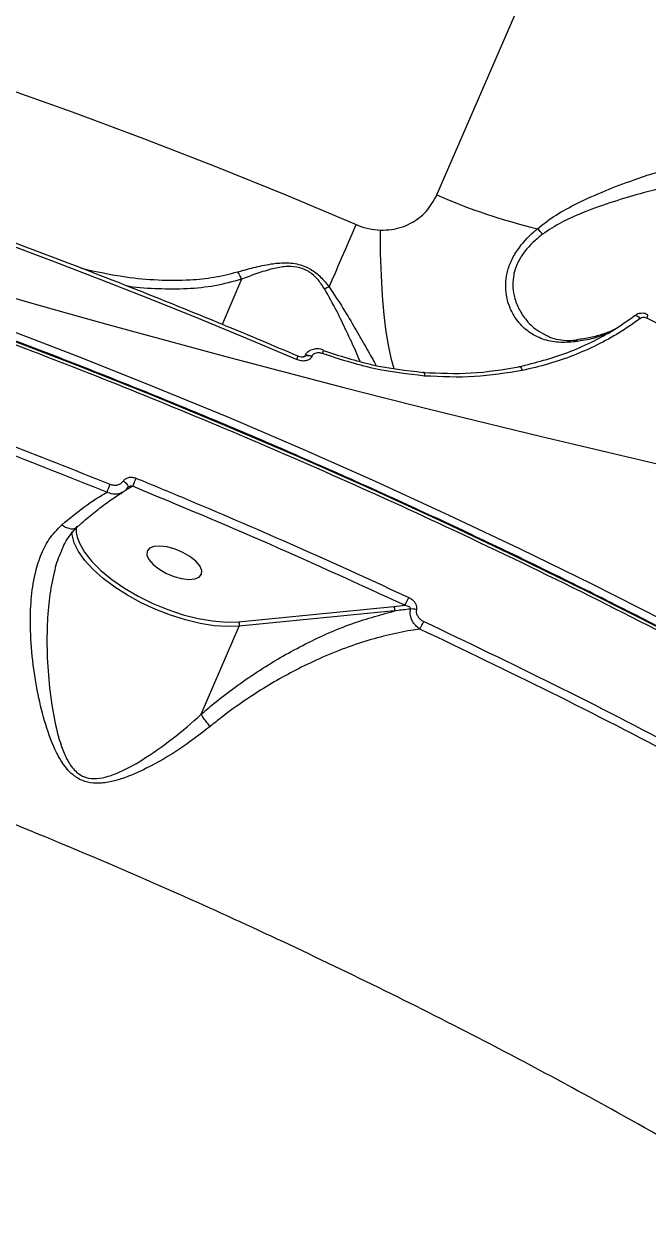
# Model space of a CAD drawing. Header units: millimetres. Extents: x -4688 to 6829, y -6350 to 4771.
# Drawn here: x 2417.5 to 2512.4, y 740.1 to 924 of the extents above; entities that cross this region are included whole.
import ezdxf

# ---------------------------------------------------------------- set-up
doc = ezdxf.new("R2010")
doc.units = ezdxf.units.MM
for name, color, linetype in [('DIKOM_ОБЪЕКТ', 7, 'Continuous'), ('DIKOM_РАЗМЕР_ЗОНА', 7, 'Continuous'), ('DIKOM_РАЗМЕР_ОБЪЕКТА', 7, 'Continuous')]:
    doc.layers.add(name, color=color, linetype=linetype)
doc.styles.add('style1', font='arial.ttf', dxfattribs={"width": 0.8})
doc.dimstyles.new('1-50', dxfattribs={"dimtxt": 300, "dimasz": 200, "dimexe": 100, "dimexo": 0, "dimgap": 100, "dimtad": 1, "dimtxsty": 'style1', "dimcen": 200, "dimclrd": 7, "dimclre": 7, "dimclrt": 7, "dimadec": 1, "dimazin": 2, "dimtfac": 1, "dimtmove": 0, "dimatfit": 2, "dimfxl": 0, "dimlwd": 25, "dimlwe": 18, "dimarcsym": 0})

# ---------------------------------------------------------------- blocks, each defined once
blk = doc.blocks.new('*D9')
at = {"layer": 'Defpoints', "color": 0, "transparency": 16777216}
for p in [(2285.35, 2926.08), (233.68, -3329.73), (5655.58, -3329.73)]:
    blk.add_point(p, dxfattribs=at)
at = {"layer": 'DIKOM_РАЗМЕР_ОБЪЕКТА', "color": 7, "lineweight": 18, "transparency": 16777216}
for p, q in [((2285.35, 2926.08), (5755.58, 2926.08)), ((233.68, -3329.73), (5755.58, -3329.73))]:
    blk.add_line(p, q, dxfattribs=at)
at = {"layer": 'DIKOM_РАЗМЕР_ОБЪЕКТА', "color": 7, "lineweight": 25, "transparency": 16777216}
blk.add_line((5655.58, 2726.08), (5655.58, -3129.73), dxfattribs=at)
at = {"layer": 'DIKOM_РАЗМЕР_ОБЪЕКТА', "color": 7, "transparency": 16777216}
for points in [[(5622.24, 2726.08), (5688.91, 2726.08), (5655.58, 2926.08)], [(5622.24, -3129.73), (5688.91, -3129.73), (5655.58, -3329.73)]]:
    blk.add_solid(points, dxfattribs=at)
at = {"layer": 'DIKOM_РАЗМЕР_ОБЪЕКТА', "color": 7, "transparency": 16777216, "insert": (5402.4, -130.27), "char_height": 300, "attachment_point": 5, "rotation": 90, "style": 'style1'}
blk.add_mtext('6250', dxfattribs=at)
blk = doc.blocks.new('*D10')
at = {"layer": 'Defpoints', "color": 0, "transparency": 16777216}
for p in [(2960.09, 4770.95), (741.18, -5330.34), (6729.08, -5330.34)]:
    blk.add_point(p, dxfattribs=at)
at = {"layer": 'DIKOM_РАЗМЕР_ЗОНА', "color": 7, "lineweight": 18, "transparency": 16777216}
for p, q in [((2960.09, 4770.95), (6829.08, 4770.95)), ((741.18, -5330.34), (6829.08, -5330.34))]:
    blk.add_line(p, q, dxfattribs=at)
at = {"layer": 'DIKOM_РАЗМЕР_ЗОНА', "color": 7, "lineweight": 25, "transparency": 16777216}
blk.add_line((6729.08, 4570.95), (6729.08, -5130.34), dxfattribs=at)
at = {"layer": 'DIKOM_РАЗМЕР_ЗОНА', "color": 7, "transparency": 16777216}
for points in [[(6695.74, 4570.95), (6762.41, 4570.95), (6729.08, 4770.95)], [(6695.74, -5130.34), (6762.41, -5130.34), (6729.08, -5330.34)]]:
    blk.add_solid(points, dxfattribs=at)
at = {"layer": 'DIKOM_РАЗМЕР_ЗОНА', "color": 7, "transparency": 16777216, "insert": (6475.9, -93.77), "char_height": 300, "attachment_point": 5, "rotation": 90, "style": 'style1'}
blk.add_mtext('10100', dxfattribs=at)
blk = doc.blocks.new('*D11')
at = {"layer": 'Defpoints', "color": 0, "transparency": 16777216}
for p in [(3703.08, 2652.76), (-3188.42, -47.63), (-3188.42, -4921.77)]:
    blk.add_point(p, dxfattribs=at)
at = {"layer": 'DIKOM_РАЗМЕР_ОБЪЕКТА', "color": 7, "lineweight": 18, "transparency": 16777216}
for p, q in [((3703.08, 2652.76), (3703.08, -5021.77)), ((-3188.42, -47.63), (-3188.42, -5021.77))]:
    blk.add_line(p, q, dxfattribs=at)
at = {"layer": 'DIKOM_РАЗМЕР_ОБЪЕКТА', "color": 7, "lineweight": 25, "transparency": 16777216}
blk.add_line((3503.08, -4921.77), (-2988.42, -4921.77), dxfattribs=at)
at = {"layer": 'DIKOM_РАЗМЕР_ОБЪЕКТА', "color": 7, "transparency": 16777216}
for points in [[(-2988.42, -4888.44), (-2988.42, -4955.11), (-3188.42, -4921.77)], [(3503.08, -4888.44), (3503.08, -4955.11), (3703.08, -4921.77)]]:
    blk.add_solid(points, dxfattribs=at)
at = {"layer": 'DIKOM_РАЗМЕР_ОБЪЕКТА', "color": 7, "transparency": 16777216, "insert": (4.08, -4668.6), "char_height": 300, "attachment_point": 5, "style": 'style1'}
blk.add_mtext('6900', dxfattribs=at)
blk = doc.blocks.new('*D12')
at = {"layer": 'Defpoints', "color": 0, "transparency": 16777216}
for p in [(4937.72, 2926.08), (-4688.42, -671.13), (4937.72, -6249.77)]:
    blk.add_point(p, dxfattribs=at)
at = {"layer": 'DIKOM_РАЗМЕР_ЗОНА', "color": 7, "lineweight": 18, "transparency": 16777216}
for p, q in [((4937.72, 2926.08), (4937.72, -6349.77)), ((-4688.42, -671.13), (-4688.42, -6349.77))]:
    blk.add_line(p, q, dxfattribs=at)
at = {"layer": 'DIKOM_РАЗМЕР_ЗОНА', "color": 7, "lineweight": 25, "transparency": 16777216}
blk.add_line((-4488.42, -6249.77), (4737.72, -6249.77), dxfattribs=at)
at = {"layer": 'DIKOM_РАЗМЕР_ЗОНА', "color": 7, "transparency": 16777216}
for points in [[(-4488.42, -6216.44), (-4488.42, -6283.11), (-4688.42, -6249.77)], [(4737.72, -6216.44), (4737.72, -6283.11), (4937.72, -6249.77)]]:
    blk.add_solid(points, dxfattribs=at)
at = {"layer": 'DIKOM_РАЗМЕР_ЗОНА', "color": 7, "transparency": 16777216, "insert": (124.65, -5996.6), "char_height": 300, "attachment_point": 5, "style": 'style1'}
blk.add_mtext('9650', dxfattribs=at)

msp = doc.modelspace()

# ---------------------------------------------------------------- linework, layer by layer
at = {"layer": 'DIKOM_ОБЪЕКТ', "color": 7, "linetype": 'Continuous', "lineweight": 15}
for p, q in [((2480.274, 897.96), (2605.372, 1186.817)), ((2450.566, 885.112), (2447.592, 878.246)), ((2460.187, 873.432), (2460.154, 873.355)), ((2461.274, 873.438), (2461.241, 873.36)), ((2434.009, 853.603), (2432.856, 852.979)), ((2450.097, 832.994), (2473.703, 835.326)), ((2473.703, 835.326), (2475.398, 835.487)), ((2473.832, 834.633), (2450.225, 832.301)), ((2513.973, 832.104), (2509.756, 834.259)), ((2444.431, 818.922), (2450.225, 832.301))]:
    msp.add_line(p, q, dxfattribs=at)
at = {"layer": 'DIKOM_ОБЪЕКТ', "color": 7, "linetype": 'Continuous', "lineweight": 15, "flags": 128}
for points in [[(2509.756, 834.259), (2503.205, 837.554), (2492.336, 842.88), (2481.377, 848.079), (2470.336, 853.146), (2459.222, 858.075), (2448.045, 862.864), (2436.815, 867.509), (2425.54, 872.004), (2414.23, 876.347), (2402.895, 880.534), (2391.545, 884.561), (2380.188, 888.425), (2368.835, 892.122), (2357.495, 895.65), (2346.177, 899.006), (2334.891, 902.187), (2323.647, 905.189), (2312.454, 908.011), (2301.322, 910.65), (2290.259, 913.105), (2279.276, 915.372), (2276.185, 915.979)], [(2413.933, 914.478), (2424.806, 910.581), (2435.661, 906.524), (2446.487, 902.311), (2457.274, 897.946), (2468.013, 893.433)], [(2458.897, 872.899), (2451.467, 876.045), (2444.013, 879.127), (2436.539, 882.144), (2429.048, 885.095), (2421.542, 887.978), (2414.024, 890.794), (2406.498, 893.54), (2398.965, 896.215)], [(2463.883, 883.943), (2464.348, 885.006), (2464.829, 886.108), (2465.326, 887.247), (2465.838, 888.422), (2466.363, 889.629), (2466.901, 890.868), (2467.452, 892.137), (2468.013, 893.433)], [(2473.795, 871.493), (2473.376, 872.907), (2472.949, 874.846), (2472.578, 877.119), (2472.267, 879.703), (2472.019, 882.573), (2471.836, 885.7), (2471.719, 889.054), (2471.671, 892.601)], [(2510.295, 879.54), (2510.362, 879.587), (2510.449, 879.604), (2510.553, 879.591), (2510.67, 879.548), (2510.796, 879.476), (2510.927, 879.379), (2511.057, 879.259), (2511.183, 879.122)], [(2517.213, 876.715), (2516.585, 877.025), (2515.957, 877.335), (2515.328, 877.644), (2514.699, 877.953), (2514.07, 878.261), (2513.44, 878.569), (2512.811, 878.877), (2512.18, 879.184)], [(2414.659, 877.615), (2425.996, 873.261), (2437.297, 868.755), (2448.555, 864.1), (2459.758, 859.3), (2470.899, 854.358), (2481.966, 849.28), (2492.952, 844.068), (2503.846, 838.729), (2514.64, 833.266)], [(2501.627, 875.83), (2501.595, 875.826), (2501.516, 875.812)], [(2460.155, 873.359), (2460.188, 873.409), (2460.309, 873.486), (2460.491, 873.52), (2460.72, 873.51), (2460.976, 873.455), (2461.241, 873.36)], [(2460.187, 873.432), (2460.222, 873.486), (2460.343, 873.563), (2460.525, 873.598), (2460.753, 873.588), (2461.01, 873.533), (2461.274, 873.438)], [(2492.734, 871.791), (2492.786, 871.835), (2492.847, 871.845), (2492.913, 871.819), (2492.983, 871.76), (2493.054, 871.668), (2493.123, 871.547), (2493.189, 871.402), (2493.248, 871.238)], [(2478.209, 870.941), (2478.248, 870.985), (2478.284, 870.995), (2478.318, 870.969), (2478.347, 870.909), (2478.372, 870.817), (2478.39, 870.696), (2478.401, 870.55), (2478.405, 870.385)], [(2432.558, 854.391), (2432.762, 854.258), (2432.945, 854.109), (2433.099, 853.951), (2433.213, 853.795), (2433.28, 853.649), (2433.298, 853.522), (2433.267, 853.424)], [(2450.225, 832.301), (2448.401, 832.241), (2446.399, 832.383), (2444.261, 832.724), (2442.034, 833.256), (2439.767, 833.968), (2437.509, 834.845), (2435.309, 835.868), (2433.213, 837.014), (2431.269, 838.258), (2429.518, 839.574), (2427.997, 840.932), (2426.741, 842.304), (2425.776, 843.66), (2425.123, 844.971), (2424.796, 846.207), (2424.759, 846.648)], [(2425.639, 845.614), (2425.902, 844.932), (2426.67, 843.574), (2427.768, 842.177), (2429.17, 840.775), (2430.842, 839.401), (2432.744, 838.09), (2434.829, 836.872), (2437.048, 835.778), (2439.346, 834.832), (2441.668, 834.06), (2443.959, 833.478), (2446.162, 833.101), (2448.225, 832.938), (2450.097, 832.994)], [(2436.201, 843.716), (2436.174, 843.126), (2436.484, 842.442), (2437.108, 841.719), (2437.994, 841.017), (2439.07, 840.391), (2440.25, 839.893), (2441.437, 839.564), (2442.537, 839.428), (2443.458, 839.499), (2444.128, 839.769), (2444.491, 840.218), (2444.519, 840.808), (2444.208, 841.492), (2443.585, 842.214), (2442.699, 842.917), (2441.622, 843.542), (2440.442, 844.04), (2439.255, 844.37), (2438.155, 844.505), (2437.234, 844.435), (2436.564, 844.164), (2436.201, 843.716)]]:
    msp.add_lwpolyline(points, dxfattribs=at)
at = {"layer": 'DIKOM_ОБЪЕКТ', "color": 7, "linetype": 'Continuous', "lineweight": 15}
for centre, radius, start, end in [((2960.09, 2788.542), 1982.411, 243.918116, 266.866524), ((2515.421, 977.166), 86.654, 246.07072, 256.74963), ((2490.097, 886.886), 8.065, 39.09911, 47.36053), ((2447.759, 884.284), 2.926, 16.42448, 41.8645), ((2464.909, 880.623), 3.475, 107.17727, 119.61812), ((2511.103, 879.824), 1.253, 329.26584, 355.42012), ((2501.771, 874.711), 1.13, 103.03344, 130.47356), ((2471.033, 867.819), 13.156, 154.83451, 157.28608), ((2458.98, 875.326), 4.17, 338.65567, 346.41107), ((2444.736, 847.703), 15.484, 156.33222, 161.153), ((2450.046, 848.009), 16.985, 156.25709, 160.76935), ((2429.6, 846.996), 4.195, 172.89708, 199.23569), ((2464.76, 841.444), 12.193, 330.75029, 337.03065), ((2473.24, 834.882), 0.642, 337.18371, 43.77738), ((2476.525, 833.013), 1.912, 70.70988, 97.42614), ((2449.634, 832.55), 0.642, 337.18364, 43.7782), ((2467.848, 837.465), 11.325, 330.37679, 336.97379)]:
    msp.add_arc(centre, radius, start, end, dxfattribs=at)
for points, knots in [([(2776.056, 556.302), (2776.08, 558.475), (2776.139, 563.83), (2775.199, 572.391), (2773.476, 581.884), (2771.051, 591.188), (2767.646, 601.449), (2763.03, 612.713), (2757.15, 624.625), (2750.511, 636.267), (2743.504, 647.204), (2735.97, 657.871), (2728.086, 668.141), (2718.854, 679.294), (2708.091, 691.324), (2695.989, 703.806), (2683.517, 715.789), (2671.248, 726.86), (2658.777, 737.489), (2646.315, 747.571), (2632.495, 758.207), (2617.217, 769.354), (2600.908, 780.586), (2584.681, 791.18), (2569.19, 800.799), (2553.852, 809.882), (2538.879, 818.359), (2522.141, 827.419), (2503.562, 836.967), (2483.726, 846.561), (2464.364, 855.39), (2446.196, 863.211), (2428.496, 870.41), (2411.47, 876.955), (2393, 883.65), (2373.098, 890.379), (2352.475, 896.786), (2332.698, 902.414), (2314.447, 907.155), (2296.942, 911.284), (2280.361, 914.804), (2263.792, 917.962), (2252.945, 919.692), (2247.377, 920.58)], [0, 0, 0, 0, 0.0172243, 0.0424445, 0.0651596, 0.0879185, 0.1101023, 0.1383378, 0.1666578, 0.1918184, 0.2170386, 0.2397537, 0.2625126, 0.2846964, 0.3129319, 0.3412519, 0.3664125, 0.3916327, 0.4143478, 0.4371067, 0.4592905, 0.4865085, 0.513802, 0.5380357, 0.5623228, 0.5841816, 0.6060795, 0.6274159, 0.6556515, 0.6839715, 0.7091321, 0.7343525, 0.7570676, 0.7798265, 0.8020104, 0.830246, 0.858566, 0.8837266, 0.908947, 0.9316621, 0.9544211, 0.9766049, 1, 1, 1, 1]), ([(2776.223, 556.574), (2776.24, 557.705), (2776.284, 560.622), (2776.02, 565.435), (2775.47, 570.997), (2774.611, 576.657), (2773.459, 582.411), (2772.009, 588.264), (2770.26, 594.216), (2768.214, 600.264), (2765.877, 606.386), (2763.258, 612.559), (2760.364, 618.764), (2757.197, 624.997), (2753.757, 631.262), (2750.045, 637.561), (2746.058, 643.895), (2741.796, 650.266), (2737.259, 656.676), (2732.444, 663.127), (2727.35, 669.621), (2721.975, 676.157), (2716.335, 682.72), (2710.452, 689.282), (2704.346, 695.819), (2698.026, 702.323), (2691.489, 708.797), (2684.733, 715.244), (2677.757, 721.667), (2670.559, 728.066), (2663.136, 734.445), (2655.488, 740.805), (2647.61, 747.147), (2639.501, 753.474), (2631.174, 759.773), (2622.666, 766.018), (2614.007, 772.185), (2605.211, 778.264), (2596.27, 784.263), (2587.183, 790.182), (2577.951, 796.021), (2568.574, 801.781), (2559.051, 807.46), (2549.384, 813.059), (2539.571, 818.578), (2529.613, 824.018), (2519.519, 829.371), (2509.316, 834.624), (2499.038, 839.76), (2488.703, 844.769), (2478.317, 849.648), (2467.879, 854.399), (2457.389, 859.022), (2446.846, 863.517), (2436.251, 867.883), (2425.604, 872.122), (2414.906, 876.231), (2404.156, 880.212), (2393.359, 884.062), (2382.539, 887.774), (2371.732, 891.333), (2360.964, 894.731), (2350.245, 897.966), (2339.574, 901.038), (2328.949, 903.948), (2318.37, 906.696), (2307.838, 909.282), (2297.353, 911.706), (2286.916, 913.967), (2276.525, 916.066), (2266.187, 917.998), (2256.618, 919.658), (2250.543, 920.594), (2247.859, 921.008)], [0, 0, 0, 0, 0.00891475, 0.02298985, 0.03707065, 0.05116787, 0.06529699, 0.0794733, 0.09371197, 0.10802816, 0.12238957, 0.13669763, 0.15093476, 0.16511819, 0.17926362, 0.1933868, 0.20750353, 0.22162833, 0.23577309, 0.2499537, 0.26418608, 0.27848619, 0.29284953, 0.30719125, 0.32144753, 0.33564317, 0.34979432, 0.36391711, 0.37802766, 0.39214208, 0.40627161, 0.42043185, 0.43463887, 0.44890876, 0.46325337, 0.47759928, 0.49184616, 0.50604714, 0.52021372, 0.5343574, 0.54848969, 0.5626221, 0.57676378, 0.59092474, 0.60511644, 0.6193503, 0.63363774, 0.64794346, 0.66220631, 0.67642032, 0.69059696, 0.7047476, 0.71888366, 0.73301654, 0.74715644, 0.76131217, 0.77549513, 0.78971666, 0.80398813, 0.81829782, 0.8325811, 0.8468089, 0.86099645, 0.87515506, 0.88929604, 0.90343072, 0.91757027, 0.93172237, 0.94589834, 0.96010946, 0.97436697, 0.98867395, 1, 1, 1, 1]), ([(2495.56, 892.819), (2496.488, 893.536), (2498.347, 894.974), (2501.879, 896.838), (2505.84, 898.63), (2509.905, 900.165), (2513.542, 901.378), (2516.604, 902.257), (2518.297, 902.587), (2519.086, 902.741)], [0, 0, 0, 0, 0.1281522, 0.2567389, 0.4268156, 0.5968782, 0.7373104, 0.8775716, 1, 1, 1, 1]), ([(2519.695, 899.982), (2518.904, 899.866), (2517.213, 899.618), (2514.169, 898.935), (2510.571, 897.991), (2506.532, 896.77), (2502.633, 895.351), (2499.137, 893.822), (2497.291, 892.594), (2496.356, 891.972)], [0, 0, 0, 0, 0.1227089, 0.2624621, 0.4060162, 0.5749249, 0.7482621, 0.8723682, 1, 1, 1, 1]), ([(2471.671, 892.601), (2472.249, 892.612), (2473.866, 892.644), (2476.365, 893.52), (2478.821, 895.338), (2479.786, 897.08), (2480.274, 897.96)], [0, 0, 0, 0, 0.1529617, 0.4283712, 0.7114357, 1, 1, 1, 1]), ([(2459.126, 873.413), (2457.267, 874.205), (2451.878, 876.501), (2442.92, 880.203), (2432.245, 884.473), (2421.537, 888.605), (2410.994, 892.527), (2403.568, 895.191), (2399.723, 896.541), (2399.273, 896.699)], [0, 0, 0, 0, 0.0939969, 0.2725895, 0.4511864, 0.6297838, 0.808382, 0.9775831, 1, 1, 1, 1]), ([(2468.013, 893.433), (2468.068, 893.41), (2468.665, 893.158), (2469.878, 892.762), (2471.066, 892.655), (2471.671, 892.601)], [0, 0, 0, 0, 0.04681166, 0.51427785, 1, 1, 1, 1]), ([(2501.038, 875.571), (2500.167, 875.52), (2498.399, 875.417), (2496.06, 876.023), (2493.998, 877.173), (2492.446, 878.756), (2491.368, 880.633), (2490.818, 882.468), (2490.678, 884.317), (2490.885, 886.056), (2491.487, 887.861), (2492.736, 890.038), (2494.245, 891.68), (2495.384, 892.666), (2495.56, 892.819)], [0, 0, 0, 0, 0.1084786, 0.2202175, 0.3276464, 0.4383071, 0.5238012, 0.6115056, 0.6745126, 0.7390859, 0.8027725, 0.8688952, 0.9797316, 1, 1, 1, 1]), ([(2496.356, 891.972), (2496.183, 891.837), (2495.076, 890.973), (2493.666, 889.563), (2492.516, 887.666), (2492.122, 886.551), (2491.868, 885.397), (2491.77, 884.206), (2491.991, 882.466), (2492.625, 880.69), (2493.783, 878.896), (2495.175, 877.469), (2496.347, 876.875), (2496.815, 876.637)], [0, 0, 0, 0, 0.0272962, 0.174799, 0.2515823, 0.331339, 0.3460844, 0.4301807, 0.5168111, 0.6333595, 0.7531432, 0.9014184, 1, 1, 1, 1]), ([(2426.191, 886.784), (2428.442, 886.298), (2432.331, 885.459), (2437.874, 884.949), (2442.363, 884.954), (2446.409, 885.354), (2448.759, 885.942), (2449.938, 886.237)], [0, 0, 0, 0, 0.2809501, 0.4853037, 0.69096, 0.8448854, 1, 1, 1, 1]), ([(2449.938, 886.237), (2450.743, 886.466), (2452.361, 886.926), (2454.8, 887.451), (2457.202, 887.694), (2459.319, 887.48), (2461.202, 886.661), (2462.692, 885.454), (2463.475, 884.46), (2463.883, 883.943)], [0, 0, 0, 0, 0.1836407, 0.3692282, 0.5090692, 0.6522032, 0.7508521, 0.870207, 1, 1, 1, 1]), ([(2463.191, 883.644), (2462.856, 884.152), (2462.223, 885.113), (2460.935, 886.289), (2459.331, 886.991), (2458.12, 887.079), (2456.743, 887.008), (2455.085, 886.702), (2452.829, 885.996), (2451.323, 885.408), (2450.566, 885.112)], [0, 0, 0, 0, 0.1298043, 0.2451349, 0.3384772, 0.4558055, 0.4772513, 0.6177466, 0.807631, 1, 1, 1, 1]), ([(2450.566, 885.112), (2449.222, 884.748), (2446.519, 884.016), (2442.263, 883.591), (2437.902, 883.617), (2434.843, 883.774), (2433.257, 884.066), (2433.153, 884.085)], [0, 0, 0, 0, 0.2401438, 0.4829707, 0.732, 0.9824499, 1, 1, 1, 1]), ([(2468.578, 872.656), (2468.372, 873.144), (2467.82, 874.455), (2466.597, 877.052), (2465.093, 880.254), (2463.829, 882.507), (2463.191, 883.644)], [0, 0, 0, 0, 0.1750936, 0.4700748, 0.7325827, 1, 1, 1, 1]), ([(2463.883, 883.943), (2464.609, 882.855), (2466.079, 880.651), (2467.88, 877.537), (2469.496, 874.747), (2470.562, 872.887), (2470.915, 872.164), (2470.98, 872.032)], [0, 0, 0, 0, 0.2232008, 0.4519529, 0.6950554, 0.9441732, 1, 1, 1, 1]), ([(2492.734, 871.791), (2495.259, 872.43), (2499.079, 873.397), (2503.798, 875.512), (2507.195, 877.355), (2509.273, 878.819), (2510.295, 879.54)], [0, 0, 0, 0, 0.3951678, 0.5979285, 0.8021812, 1, 1, 1, 1]), ([(2511.183, 879.122), (2510.139, 878.388), (2508.054, 876.923), (2504.657, 875.07), (2501.06, 873.479), (2497.259, 872.16), (2494.588, 871.546), (2493.248, 871.238)], [0, 0, 0, 0, 0.1976813, 0.3947, 0.5930892, 0.7957984, 1, 1, 1, 1]), ([(2512.345, 879.708), (2512.266, 879.75), (2511.96, 879.914), (2511.368, 879.965), (2510.739, 879.85), (2510.448, 879.625), (2510.339, 879.541)], [0, 0, 0, 0, 0.1238586, 0.4815759, 0.8066623, 1, 1, 1, 1]), ([(2512.18, 879.184), (2512.075, 879.224), (2511.865, 879.304), (2511.535, 879.292), (2511.31, 879.21), (2511.204, 879.137), (2511.183, 879.122)], [0, 0, 0, 0, 0.3067236, 0.613302, 0.919473, 1, 1, 1, 1]), ([(2364.149, 878.006), (2369.67, 876.205), (2380.723, 872.599), (2397.337, 866.727), (2413.971, 860.543), (2425.023, 856.128), (2430.554, 853.919)], [0, 0, 0, 0, 0.24887754, 0.49819969, 0.74887265, 1, 1, 1, 1]), ([(2506.371, 876.987), (2505.817, 876.735), (2504.594, 876.178), (2502.681, 875.794), (2501.404, 875.62), (2501.038, 875.571)], [0, 0, 0, 0, 0.3710263, 0.819457, 1, 1, 1, 1]), ([(2507.238, 877.472), (2506.964, 877.336), (2506.201, 876.957), (2504.641, 876.478), (2503.004, 876.087), (2501.877, 875.957), (2501.51, 875.914)], [0, 0, 0, 0, 0.1848358, 0.513181, 0.84132455, 1, 1, 1, 1]), ([(2430.082, 852.705), (2424.613, 854.89), (2413.664, 859.264), (2397.117, 865.42), (2380.489, 871.302), (2369.381, 874.927), (2363.821, 876.741)], [0, 0, 0, 0, 0.2488778, 0.4982001, 0.7488729, 1, 1, 1, 1]), ([(2501.628, 875.845), (2501.178, 875.801), (2500.183, 875.706), (2498.784, 875.868), (2497.624, 876.151), (2497.015, 876.488), (2496.808, 876.603)], [0, 0, 0, 0, 0.2427927, 0.5374353, 0.8423638, 1, 1, 1, 1]), ([(2461.241, 873.36), (2461.193, 873.273), (2461.082, 873.073), (2460.756, 872.831), (2460.257, 872.67), (2459.597, 872.66), (2459.139, 872.816), (2458.897, 872.899)], [0, 0, 0, 0, 0.1205713, 0.2783619, 0.4705804, 0.720825, 1, 1, 1, 1]), ([(2460.16, 873.367), (2460.158, 873.365), (2460.154, 873.361), (2460.112, 873.333), (2460.016, 873.297), (2459.847, 873.268), (2459.574, 873.276), (2459.314, 873.33), (2459.16, 873.403), (2459.128, 873.418)], [0, 0, 0, 0, 0.0680243, 0.144754, 0.2541292, 0.3851287, 0.5999473, 0.9167059, 1, 1, 1, 1]), ([(2463.029, 874.333), (2462.946, 874.367), (2462.566, 874.517), (2461.89, 874.559), (2461.115, 874.383), (2460.565, 874.006), (2460.253, 873.661), (2460.2, 873.446), (2460.196, 873.428)], [0, 0, 0, 0, 0.0814443, 0.3696072, 0.5976339, 0.7964564, 0.9827401, 1, 1, 1, 1]), ([(2462.865, 873.808), (2462.702, 873.854), (2462.38, 873.945), (2461.924, 873.917), (2461.577, 873.786), (2461.37, 873.616), (2461.301, 873.488), (2461.274, 873.438)], [0, 0, 0, 0, 0.2734512, 0.5392961, 0.7386509, 0.8989115, 1, 1, 1, 1]), ([(2478.405, 870.385), (2475.808, 870.687), (2470.55, 871.297), (2465.447, 872.964), (2462.865, 873.808)], [0, 0, 0, 0, 0.4938421, 1, 1, 1, 1]), ([(2463, 874.283), (2465.465, 873.476), (2470.457, 871.842), (2475.604, 871.244), (2478.209, 870.941)], [0, 0, 0, 0, 0.4938461, 1, 1, 1, 1]), ([(2478.209, 870.941), (2480.65, 870.828), (2485.588, 870.599), (2490.334, 871.391), (2492.734, 871.791)], [0, 0, 0, 0, 0.4941564, 1, 1, 1, 1]), ([(2493.248, 871.238), (2490.852, 870.839), (2486.004, 870.032), (2480.958, 870.267), (2478.405, 870.385)], [0, 0, 0, 0, 0.4941765, 1, 1, 1, 1]), ([(2432.558, 854.391), (2432.661, 854.513), (2432.873, 854.766), (2433.374, 854.971), (2433.944, 855.021), (2434.314, 854.905), (2434.499, 854.847)], [0, 0, 0, 0, 0.2338668, 0.4824937, 0.7413363, 1, 1, 1, 1]), ([(2430.554, 853.919), (2430.745, 853.86), (2431.127, 853.742), (2431.716, 853.795), (2432.234, 854.005), (2432.453, 854.265), (2432.558, 854.391)], [0, 0, 0, 0, 0.2583542, 0.5167488, 0.7678077, 1, 1, 1, 1]), ([(2432.504, 852.742), (2432.599, 852.788), (2432.915, 852.939), (2433.117, 853.228), (2433.258, 853.43)], [0, 0, 0, 0, 0.3008653, 1, 1, 1, 1]), ([(2433.272, 853.425), (2433.281, 853.444), (2433.293, 853.468), (2433.354, 853.498), (2433.368, 853.505)], [0, 0, 0, 0, 0.7753839, 1, 1, 1, 1]), ([(2434.009, 853.603), (2433.927, 853.61), (2433.767, 853.623), (2433.542, 853.59), (2433.417, 853.526), (2433.369, 853.502)], [0, 0, 0, 0, 0.3952042, 0.7684882, 1, 1, 1, 1]), ([(2475.398, 835.487), (2468.566, 838.623), (2454.88, 844.904), (2440.973, 850.7), (2434.009, 853.603)], [0, 0, 0, 0, 0.49927265, 1, 1, 1, 1]), ([(2434.499, 854.847), (2435.115, 854.594), (2438.196, 853.329), (2446.694, 849.779), (2459.956, 844.056), (2470.64, 839.144), (2475.986, 836.686)], [0, 0, 0, 0, 0.0441412, 0.2207137, 0.6100127, 1, 1, 1, 1]), ([(2423.217, 847.745), (2424.509, 848.804), (2426.902, 850.766), (2429.08, 852.093), (2430.082, 852.705)], [0, 0, 0, 0, 0.5395119, 1, 1, 1, 1]), ([(2425.625, 847.436), (2425.753, 847.555), (2426.585, 848.333), (2428.059, 849.56), (2430.01, 851.069), (2431.502, 852.111), (2432.292, 852.567), (2432.515, 852.696)], [0, 0, 0, 0, 0.05093117, 0.33132964, 0.61122073, 0.89018346, 1, 1, 1, 1]), ([(2432.499, 852.731), (2432.293, 852.625), (2431.833, 852.387), (2430.955, 852.369), (2430.373, 852.593), (2430.082, 852.705)], [0, 0, 0, 0, 0.28855717, 0.64560178, 1, 1, 1, 1]), ([(2445.8, 817.042), (2444.283, 815.88), (2441.216, 813.53), (2436.698, 810.888), (2433.088, 809.28), (2430.533, 808.55), (2428.588, 808.31), (2426.681, 808.577), (2424.907, 809.535), (2423.497, 811.123), (2421.997, 813.74), (2420.685, 817.358), (2419.52, 822.079), (2418.722, 827.119), (2418.383, 831.975), (2418.51, 836.396), (2419.029, 839.993), (2419.955, 843.059), (2421.229, 845.695), (2422.53, 847.036), (2423.217, 847.745)], [0, 0, 0, 0, 0.0863528, 0.1746778, 0.2336182, 0.263513, 0.2941178, 0.3212048, 0.3485628, 0.3826678, 0.4154277, 0.48443, 0.5550149, 0.6333671, 0.7133068, 0.776075, 0.840408, 0.8905399, 0.9421323, 1, 1, 1, 1]), ([(2423.217, 847.745), (2423.253, 847.718), (2423.485, 847.544), (2423.968, 847.276), (2424.64, 847.11), (2425.237, 847.16), (2425.499, 847.37), (2425.616, 847.464)], [0, 0, 0, 0, 0.0417092, 0.2742367, 0.5326284, 0.7910192, 1, 1, 1, 1]), ([(2423.173, 843.747), (2423.339, 844.14), (2423.745, 845.098), (2424.584, 846.322), (2425.231, 847.142), (2425.628, 847.44), (2425.631, 847.442)], [0, 0, 0, 0, 0.2602344, 0.6348185, 0.9969731, 1, 1, 1, 1]), ([(2719.734, 523.806), (2719.65, 527.144), (2719.483, 533.831), (2717.825, 544.316), (2715.133, 555.114), (2711.291, 566.268), (2706.313, 577.742), (2700.95, 588.04), (2695.666, 596.999), (2690.817, 604.557), (2685.534, 612.179), (2679.992, 619.627), (2674.25, 626.875), (2668.344, 633.922), (2662.099, 640.99), (2655.652, 647.928), (2649.04, 654.72), (2640.69, 662.934), (2630.189, 672.7), (2617.578, 683.664), (2604.633, 694.244), (2591.836, 704.121), (2578.903, 713.585), (2566.06, 722.527), (2551.996, 731.857), (2536.642, 741.524), (2520.239, 751.278), (2503.846, 760.501), (2488.025, 768.941), (2472.376, 776.865), (2457.137, 784.202), (2440.747, 791.7), (2423.191, 799.281), (2404.806, 806.712), (2386.776, 813.527), (2369.678, 819.563), (2353.042, 825.04), (2337.091, 829.931), (2321.339, 834.4), (2305.802, 838.486), (2295.524, 840.894), (2290.381, 842.1)], [0, 0, 0, 0, 0.0313056, 0.0627088, 0.094172, 0.1257342, 0.1577317, 0.1898334, 0.2100088, 0.2301841, 0.2504641, 0.2707441, 0.2892201, 0.307696, 0.3262521, 0.3448083, 0.3622402, 0.3796889, 0.4095383, 0.4394719, 0.4670327, 0.4946595, 0.5199016, 0.5451944, 0.5696679, 0.5995663, 0.6295489, 0.6571544, 0.684826, 0.7101086, 0.7354418, 0.7599541, 0.7899271, 0.8199843, 0.847658, 0.8753979, 0.9007423, 0.9261373, 0.9507092, 0.9753315, 1, 1, 1, 1]), ([(2423.173, 843.747), (2423.099, 843.601), (2422.602, 842.623), (2421.96, 840.264), (2421.277, 836.697), (2420.938, 832.32), (2420.955, 827.468), (2421.354, 822.496), (2422.092, 817.786), (2423.007, 814.206), (2424.183, 811.599), (2425.276, 810.127), (2426.333, 809.48), (2427.334, 809.139), (2428.582, 809.035), (2430.321, 809.411), (2432.65, 810.322), (2435.952, 812.175), (2440.104, 815.125), (2443.024, 817.606), (2444.428, 818.911), (2444.429, 818.913)], [0, 0, 0, 0, 0.0100276, 0.0671882, 0.1381109, 0.210732, 0.2998147, 0.3905552, 0.4680996, 0.5468095, 0.5821057, 0.6173906, 0.6404967, 0.6447462, 0.6720985, 0.7037871, 0.7367291, 0.8022195, 0.9001388, 0.9999011, 1, 1, 1, 1]), ([(2475.986, 836.686), (2476.118, 836.616), (2476.424, 836.454), (2476.804, 836.1), (2477.077, 835.673), (2477.215, 835.235), (2477.177, 834.957), (2477.157, 834.819)], [0, 0, 0, 0, 0.1825282, 0.4237843, 0.6274648, 0.8134356, 1, 1, 1, 1]), ([(2476.278, 834.91), (2476.166, 834.898), (2475.35, 834.811), (2474.535, 834.716), (2473.832, 834.633)], [0, 0, 0, 0, 0.13806401, 1, 1, 1, 1]), ([(2476.278, 834.91), (2476.278, 834.938), (2476.278, 834.986), (2476.234, 835.081), (2476.129, 835.195), (2475.923, 835.322), (2475.672, 835.423), (2475.482, 835.467), (2475.398, 835.487)], [0, 0, 0, 0, 0.07628703, 0.13230281, 0.29542279, 0.50609007, 0.78240624, 1, 1, 1, 1]), ([(2477.693, 831.867), (2477.522, 831.986), (2477.126, 832.261), (2476.647, 832.844), (2476.316, 833.536), (2476.168, 834.246), (2476.241, 834.687), (2476.278, 834.91)], [0, 0, 0, 0, 0.1741978, 0.4036522, 0.6052382, 0.8000699, 1, 1, 1, 1]), ([(2477.157, 834.819), (2477.138, 834.684), (2477.1, 834.416), (2477.232, 833.995), (2477.494, 833.591), (2477.856, 833.257), (2478.145, 833.102), (2478.271, 833.035)], [0, 0, 0, 0, 0.188925, 0.3774349, 0.5791838, 0.8164502, 1, 1, 1, 1]), ([(2444.431, 818.922), (2445.066, 819.461), (2446.764, 820.903), (2449.606, 823.08), (2452.967, 825.406), (2456.401, 827.527), (2461.064, 830.072), (2466.979, 832.744), (2471.53, 833.999), (2473.832, 834.633)], [0, 0, 0, 0, 0.0670836, 0.1792374, 0.2922139, 0.4075632, 0.5236448, 0.7591249, 1, 1, 1, 1]), ([(2478.271, 833.035), (2484.89, 829.868), (2498.145, 823.525), (2517.676, 813.449), (2536.963, 802.997), (2549.469, 795.704), (2555.731, 792.052)], [0, 0, 0, 0, 0.2482523, 0.4971932, 0.7482405, 1, 1, 1, 1]), ([(2477.693, 831.867), (2477.226, 831.799), (2475.563, 831.558), (2472.623, 830.942), (2468.816, 829.863), (2464.894, 828.45), (2460.04, 826.332), (2455.36, 823.808), (2450.955, 820.958), (2448.118, 818.91), (2446.421, 817.543), (2445.8, 817.042)], [0, 0, 0, 0, 0.0465622, 0.1656505, 0.2855042, 0.4078197, 0.5310185, 0.732778, 0.835954, 0.9398838, 1, 1, 1, 1]), ([(2554.979, 790.975), (2548.819, 794.568), (2536.481, 801.765), (2517.336, 812.152), (2497.764, 822.26), (2484.39, 828.661), (2477.693, 831.867)], [0, 0, 0, 0, 0.2482526, 0.4971936, 0.7482408, 1, 1, 1, 1]), ([(2444.429, 818.913), (2444.429, 818.913), (2444.429, 818.915), (2444.429, 818.918), (2444.43, 818.921), (2444.431, 818.922)], [0, 0, 0, 0, 0.3001999, 0.7069773, 1, 1, 1, 1]), ([(2445.8, 817.042), (2445.767, 817.08), (2445.551, 817.323), (2445.162, 817.796), (2444.703, 818.425), (2444.52, 818.75), (2444.429, 818.913)], [0, 0, 0, 0, 0.056229, 0.3685429, 0.6842715, 1, 1, 1, 1])]:
    msp.add_open_spline(points, degree=3, knots=knots, dxfattribs=at)

# ---------------------------------------------------------------- dimensions: what is measured, and where the dimension line sits
at = {"layer": 'DIKOM_РАЗМЕР_ЗОНА'}
dim = msp.add_linear_dim(base=(6729.076, -5330.338), p1=(2960.09, 4770.953), p2=(741.185, -5330.338), angle=90, text='10100', dimstyle='1-50', dxfattribs=at)
dim.commit()
dim.dimension.update_dxf_attribs({"geometry": '*D10', "text_midpoint": (6729.076, -93.775), "dimtype": 160})
dim = msp.add_linear_dim(base=(4937.725, -6249.775), p1=(-4688.422, -671.127), p2=(4937.725, 2926.075), text='9650', dimstyle='1-50', dxfattribs=at)
dim.commit()
dim.dimension.update_dxf_attribs({"geometry": '*D12', "text_midpoint": (124.651, -6249.775), "dimtype": 160})
at = {"layer": 'DIKOM_РАЗМЕР_ОБЪЕКТА'}
dim = msp.add_linear_dim(base=(5655.576, -3329.729), p1=(2285.35, 2926.075), p2=(233.685, -3329.729), angle=90, text='6250', dimstyle='1-50', dxfattribs=at)
dim.commit()
dim.dimension.update_dxf_attribs({"geometry": '*D9', "text_midpoint": (5655.576, -130.275), "dimtype": 160})
dim = msp.add_linear_dim(base=(-3188.422, -4921.775), p1=(3703.085, 2652.764), p2=(-3188.422, -47.627), text='6900', dimstyle='1-50', dxfattribs=at)
dim.commit()
dim.dimension.update_dxf_attribs({"geometry": '*D11', "text_midpoint": (4.076, -4921.775), "dimtype": 160})

doc.saveas('drawing.dxf')
